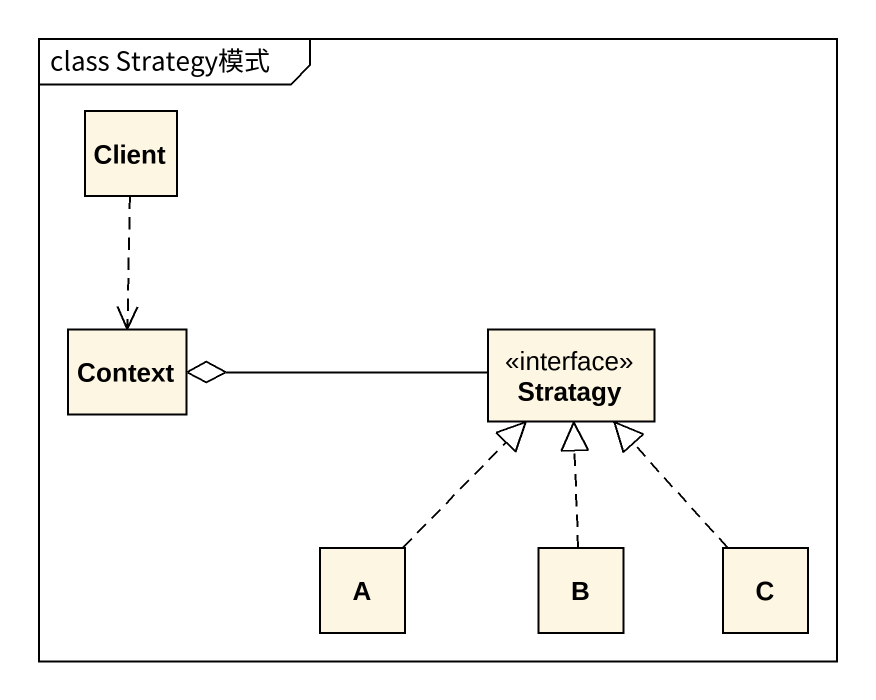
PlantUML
@startuml
mainframe class Strategy模式
hide circle
hide empty members
class Client
class Context
interface Stratagy
class A
class B
class C
Client ..> Context
Context o-right- Stratagy
A .up.|> Stratagy
B .up.|> Stratagy
C .up.|> Stratagy
@enduml
